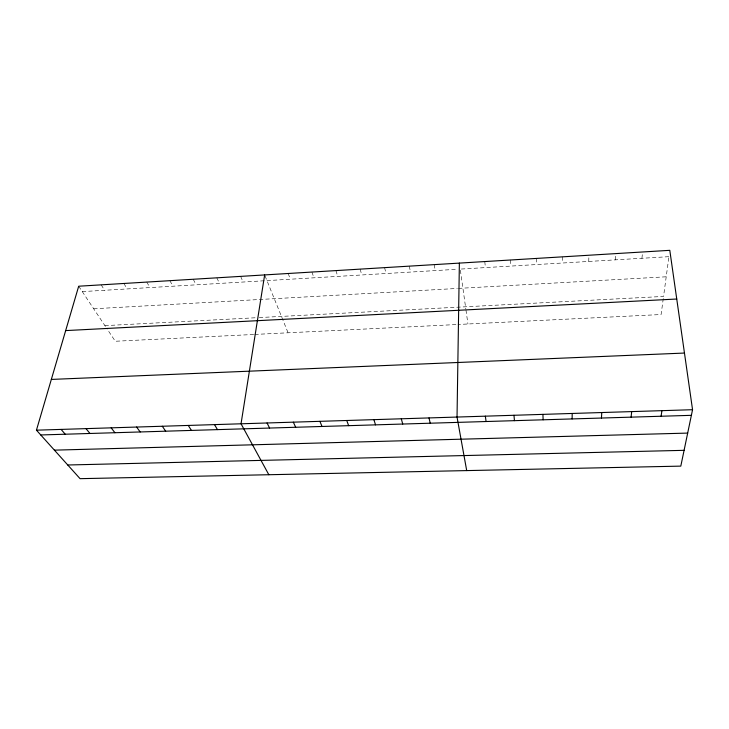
<?xml version="1.0" encoding="UTF-8"?>
<svg xmlns="http://www.w3.org/2000/svg" width="729" height="729" viewBox="0 0 729 729"><rect width="100%" height="100%" fill="white"/><g stroke="black" fill="none" stroke-linecap="round" stroke-linejoin="round"><path stroke-width="0.55" stroke-dasharray="3.65 2.73" d="M588.74 261.447L588.923 255.241M615.203 259.87L615.613 253.619M641.939 258.276L642.568 251.979M663.262 298.562L661.103 314.536L458.003 324.478M668.785 257.784L663.554 296.439L258.677 317.598M82.268 291.609L457.94 269.238M461.311 269.037L668.94 256.672M93.686 308.777L457.356 288.456M458.468 288.392L666.215 276.792M104.894 325.635L256.426 317.716M253.674 334.483L115.282 341.254L106.735 328.396M254.776 334.429L456.901 324.533M78.686 286.215L106.124 327.476M101.176 284.848L104.611 290.279M123.875 283.472L127.156 288.93M146.784 282.077L149.91 287.581M169.912 280.674L172.882 286.205M193.267 279.262L196.065 284.829M216.832 277.831L219.475 283.435M240.625 276.382L243.103 282.032M265.037 275.872L288.083 332.798M288.192 273.493L290.324 279.216M311.957 272.054L313.917 277.813M335.941 270.596L337.727 276.391M360.162 269.129L361.757 274.961M384.602 267.643L386.024 273.521M409.288 266.14L410.518 272.054M434.211 264.627L435.24 270.587M460.373 270.222L465.822 308.941M465.968 310.016L467.936 323.995M484.776 261.556L485.423 267.598M510.428 259.998L510.874 266.085M536.334 258.43L536.571 264.554M562.506 256.845L562.524 263.005"/><path stroke-width="1.09" d="M572.128 418.929L572.192 413.461M459.37 263.105L457.028 417.052L466.706 470.597M601.452 418.036L601.78 412.541M631.095 417.143L631.697 411.603M264.654 274.924L241.035 423.795L268.837 474.734M661.066 416.241L661.95 410.655M692.55 409.707L680.804 466.123L80.062 478.671L36.45 430.174L78.686 286.215L669.796 250.329L692.55 409.707L36.45 430.174M65.665 330.592L676.749 299.018M51.34 379.426L684.458 353.055M40.751 434.958L691.384 415.33M54.411 450.148L687.675 433.09M67.761 464.993L684.084 450.331M61.099 429.408L65.227 434.22M86.013 428.634L89.949 433.473M111.172 427.841L114.927 432.725M136.605 427.048L140.168 431.96M162.303 426.246L165.665 431.194M188.264 425.435L191.435 430.411M214.508 424.624L217.47 429.627M267.051 422.984L269.593 428.051M293.34 422.164L295.673 427.267M319.903 421.335L322.018 426.474M346.749 420.496L348.644 425.672M373.877 419.649L375.544 424.861M401.296 418.792L402.736 424.041M429.017 417.927L430.219 423.212M485.35 416.168L486.07 421.526M513.981 415.275L514.446 420.669M542.923 414.373L543.132 419.804"/></g></svg>
